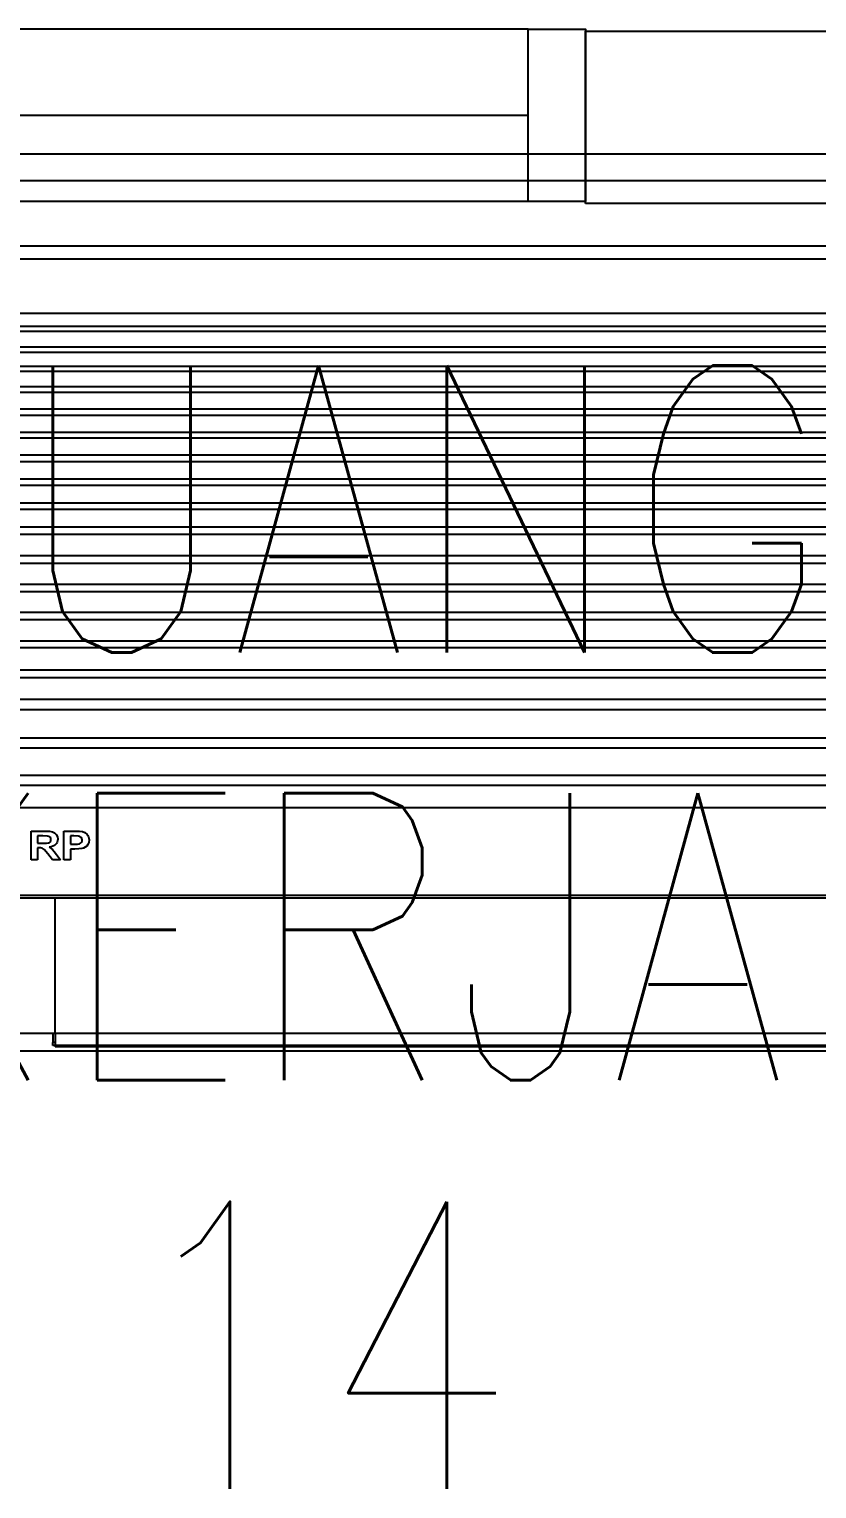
# Model space of a CAD drawing. Header units: inches. Extents: x -106706990 to 300603, y -86718466 to 1728185.
# Drawn here: x 139224 to 139909, y 29491 to 30761 of the extents above; entities that cross this region are included whole.
import ezdxf
from ezdxf.enums import TextEntityAlignment as Align

# ---------------------------------------------------------------- set-up
doc = ezdxf.new("R2010")
doc.units = ezdxf.units.IN
doc.header["$MEASUREMENT"] = 0
for name, color, linetype in [('A-ROOMSYM', 3, 'Continuous'), ('A-WALL', 1, 'Continuous'), ('A-WIN', 9, 'Continuous'), ('Edges', 7, 'Continuous')]:
    doc.layers.add(name, color=color, linetype=linetype)
doc.styles.add('style1', font='romans.shx', dxfattribs={"height": 750})

# ---------------------------------------------------------------- blocks, each defined once
blk = doc.blocks.new('A$C04C40081')
at = {"layer": 'A-WIN', "color": 8}
for p, q in [((850, 150), (50, 150)), ((850, 75), (50, 75)), ((850, 0), (50, 0))]:
    blk.add_line(p, q, dxfattribs=at)
at = {"layer": 'A-WIN', "color": 8, "linetype": 'Continuous'}
for points in [[(50, 150), (0, 150), (0, 0), (50, 0)], [(850, 150), (900, 150), (900, 0), (850, 0)]]:
    blk.add_lwpolyline(points, close=True, dxfattribs=at)
blk = doc.blocks.new('air con')
at = {"layer": 'Edges'}
for p, q in [((71.402, 41.898), (152.402, 41.898)), ((71.402, 41.095), (152.402, 41.095)), ((71.402, 39.122), (152.402, 39.122)), ((152.402, 38.724), (71.402, 38.724)), ((152.402, 37.092), (71.402, 37.092)), ((152.402, 36.701), (71.402, 36.701)), ((152.402, 36.542), (71.402, 36.542)), ((152.402, 36.078), (71.402, 36.078)), ((152.402, 35.914), (71.402, 35.914)), ((152.402, 35.493), (71.402, 35.493)), ((152.402, 35.34), (71.402, 35.34)), ((152.402, 34.877), (71.402, 34.877)), ((152.402, 34.709), (71.402, 34.709)), ((152.402, 34.207), (71.402, 34.207)), ((152.402, 34.022), (71.402, 34.022)), ((152.402, 33.51), (71.402, 33.51)), ((152.402, 33.335), (71.402, 33.335)), ((152.402, 32.826), (71.402, 32.826)), ((152.402, 32.625), (71.402, 32.625)), ((152.402, 32.098), (71.402, 32.098)), ((152.402, 31.911), (71.402, 31.911)), ((152.402, 31.378), (71.402, 31.378)), ((152.402, 31.189), (71.402, 31.189)), ((152.402, 30.654), (71.402, 30.654)), ((152.402, 30.439), (71.402, 30.439)), ((152.402, 29.791), (71.402, 29.791)), ((152.402, 29.562), (71.402, 29.562)), ((152.402, 28.935), (71.402, 28.935)), ((152.402, 28.714), (71.402, 28.714)), ((152.402, 28.092), (71.402, 28.092)), ((152.402, 27.871), (71.402, 27.871)), ((152.402, 27.226), (71.402, 27.226)), ((152.402, 27.024), (71.402, 27.024)), ((152.402, 26.349), (71.402, 26.349)), ((152.402, 26.117), (71.402, 26.117)), ((152.402, 25.469), (71.402, 25.469)), ((152.402, 25.162), (71.402, 25.162)), ((152.402, 24.304), (71.402, 24.304)), ((152.402, 24.002), (71.402, 24.002)), ((152.402, 23.184), (71.402, 23.184)), ((152.402, 22.883), (71.402, 22.883)), ((152.402, 22.213), (71.402, 22.213)), ((76.199, 20.639), (76.199, 21.51)), ((76.199, 21.51), (76.616, 21.51)), ((76.552, 21.362), (76.397, 21.362)), ((76.397, 21.362), (76.397, 21.141)), ((76.397, 21.141), (76.544, 21.141)), ((76.544, 21.141), (76.66, 21.144)), ((76.697, 21.359), (76.552, 21.362)), ((76.616, 21.51), (76.752, 21.504)), ((76.66, 21.144), (76.722, 21.152)), ((76.74, 21.347), (76.697, 21.359)), ((76.722, 21.152), (76.754, 21.167)), ((76.772, 21.325), (76.74, 21.347)), ((76.752, 21.504), (76.845, 21.486)), ((76.754, 21.167), (76.778, 21.189)), ((76.791, 21.294), (76.772, 21.325)), ((76.778, 21.189), (76.793, 21.218)), ((76.798, 21.254), (76.791, 21.294)), ((76.793, 21.218), (76.798, 21.254)), ((76.845, 21.486), (76.91, 21.454)), ((76.938, 21.104), (76.901, 21.075)), ((76.91, 21.454), (76.96, 21.403)), ((76.966, 21.138), (76.938, 21.104)), ((76.96, 21.403), (76.992, 21.338)), ((76.986, 21.176), (76.966, 21.138)), ((76.999, 21.219), (76.986, 21.176)), ((76.992, 21.338), (77.003, 21.266)), ((77.003, 21.266), (76.999, 21.219)), ((77.19, 20.639), (77.19, 21.51)), ((77.19, 21.51), (77.508, 21.51)), ((77.388, 21.362), (77.388, 21.115)), ((77.484, 21.362), (77.388, 21.362)), ((77.388, 21.115), (77.497, 21.115)), ((77.627, 21.356), (77.484, 21.362)), ((77.497, 21.115), (77.595, 21.119)), ((77.508, 21.51), (77.658, 21.506)), ((77.595, 21.119), (77.654, 21.129)), ((77.671, 21.343), (77.627, 21.356)), ((77.654, 21.129), (77.689, 21.146)), ((77.658, 21.506), (77.744, 21.497)), ((77.707, 21.318), (77.671, 21.343)), ((77.689, 21.146), (77.716, 21.172)), ((77.731, 21.283), (77.707, 21.318)), ((77.716, 21.172), (77.733, 21.203)), ((77.738, 21.239), (77.731, 21.283)), ((77.733, 21.203), (77.738, 21.239)), ((77.744, 21.497), (77.822, 21.465)), ((77.822, 21.465), (77.886, 21.411)), ((77.91, 21.107), (77.873, 21.058)), ((77.886, 21.411), (77.911, 21.376)), ((77.935, 21.168), (77.91, 21.107)), ((77.911, 21.376), (77.929, 21.336)), ((77.929, 21.336), (77.939, 21.291)), ((77.943, 21.242), (77.935, 21.168)), ((77.939, 21.291), (77.943, 21.242)), ((76.437, 21.002), (76.397, 21.002)), ((76.397, 21.002), (76.397, 20.639)), ((76.496, 21), (76.437, 21.002)), ((76.537, 20.993), (76.496, 21)), ((76.568, 20.979), (76.537, 20.993)), ((76.597, 20.956), (76.568, 20.979)), ((76.702, 20.828), (76.597, 20.956)), ((76.845, 20.639), (76.702, 20.828)), ((76.804, 21.034), (76.743, 21.023)), ((76.743, 21.023), (76.802, 20.988)), ((76.802, 20.988), (76.849, 20.95)), ((76.856, 21.052), (76.804, 21.034)), ((76.849, 20.95), (76.899, 20.895)), ((76.901, 21.075), (76.856, 21.052)), ((76.899, 20.895), (76.962, 20.809)), ((76.962, 20.809), (77.082, 20.639)), ((77.518, 20.967), (77.388, 20.967)), ((77.388, 20.967), (77.388, 20.639)), ((77.637, 20.97), (77.518, 20.967)), ((77.724, 20.98), (77.637, 20.97)), ((77.776, 20.995), (77.724, 20.98)), ((77.827, 21.021), (77.776, 20.995)), ((77.873, 21.058), (77.827, 21.021)), ((76.397, 20.639), (76.199, 20.639)), ((77.082, 20.639), (76.845, 20.639)), ((77.388, 20.639), (77.19, 20.639)), ((152.402, 19.568), (71.402, 19.568)), ((152.402, 19.493), (71.402, 19.493)), ((76.921, 15.42), (76.921, 19.493)), ((76.921, 18.47), (76.921, 18.812)), ((76.921, 18.133), (76.921, 18.47)), ((76.921, 17.803), (76.921, 18.133)), ((76.921, 17.48), (76.921, 17.803)), ((76.921, 17.163), (76.921, 17.48)), ((76.921, 16.853), (76.921, 17.163)), ((76.921, 16.551), (76.921, 16.853)), ((76.921, 16.256), (76.921, 16.551)), ((76.921, 15.969), (76.921, 16.256)), ((76.921, 15.69), (76.921, 15.969)), ((76.855, 15.42), (71.402, 15.42)), ((76.921, 15.42), (76.855, 15.42)), ((76.855, 15.42), (76.855, 15.142)), ((76.921, 15.42), (76.921, 15.69)), ((76.921, 15.42), (76.921, 15.142)), ((146.421, 15.42), (76.921, 15.42)), ((76.921, 15.142), (76.855, 15.142)), ((76.855, 15.051), (76.855, 15.142)), ((76.921, 15.051), (76.855, 15.051)), ((76.921, 15.142), (76.921, 15.051)), ((146.421, 15.051), (76.921, 15.051)), ((76.921, 15.051), (76.921, 15.012)), ((146.421, 15.012), (76.921, 15.012)), ((71.402, 14.898), (152.402, 14.898))]:
    blk.add_line(p, q, dxfattribs=at)

msp = doc.modelspace()

# ---------------------------------------------------------------- linework, layer by layer
at = {"layer": 'A-WALL', "color": 8, "linetype": 'Continuous', "ltscale": 900}
for p, q in [((139707.8, 30759.7), (142107.8, 30759.7)), ((139707.8, 30609.7), (139707.8, 30759.7)), ((142107.8, 30609.7), (139707.8, 30609.7))]:
    msp.add_line(p, q, dxfattribs=at)

# ---------------------------------------------------------------- block references
at = {"xscale": 28.92590521224616, "yscale": 28.92590521224616, "zscale": 28.92590521224616}
msp.add_blockref('air con', (137021.1, 29441.1), dxfattribs=at)
at = {"layer": 'A-WIN', "color": 8}
msp.add_blockref('A$C04C40081', (138807.7, 30611.4), dxfattribs=at)

# ---------------------------------------------------------------- texts
at = {"layer": 'A-ROOMSYM', "color": 8, "style": 'style1', "width": 0.8}
for s, p in [('RUANG', (139475.5, 30218.6)), ('KERJA', (139475.5, 29846.4)), ('14', (139475.5, 29490.6))]:
    msp.add_text(s, height=250, dxfattribs=at).set_placement(p, align=Align.CENTER)

doc.saveas('drawing.dxf')
